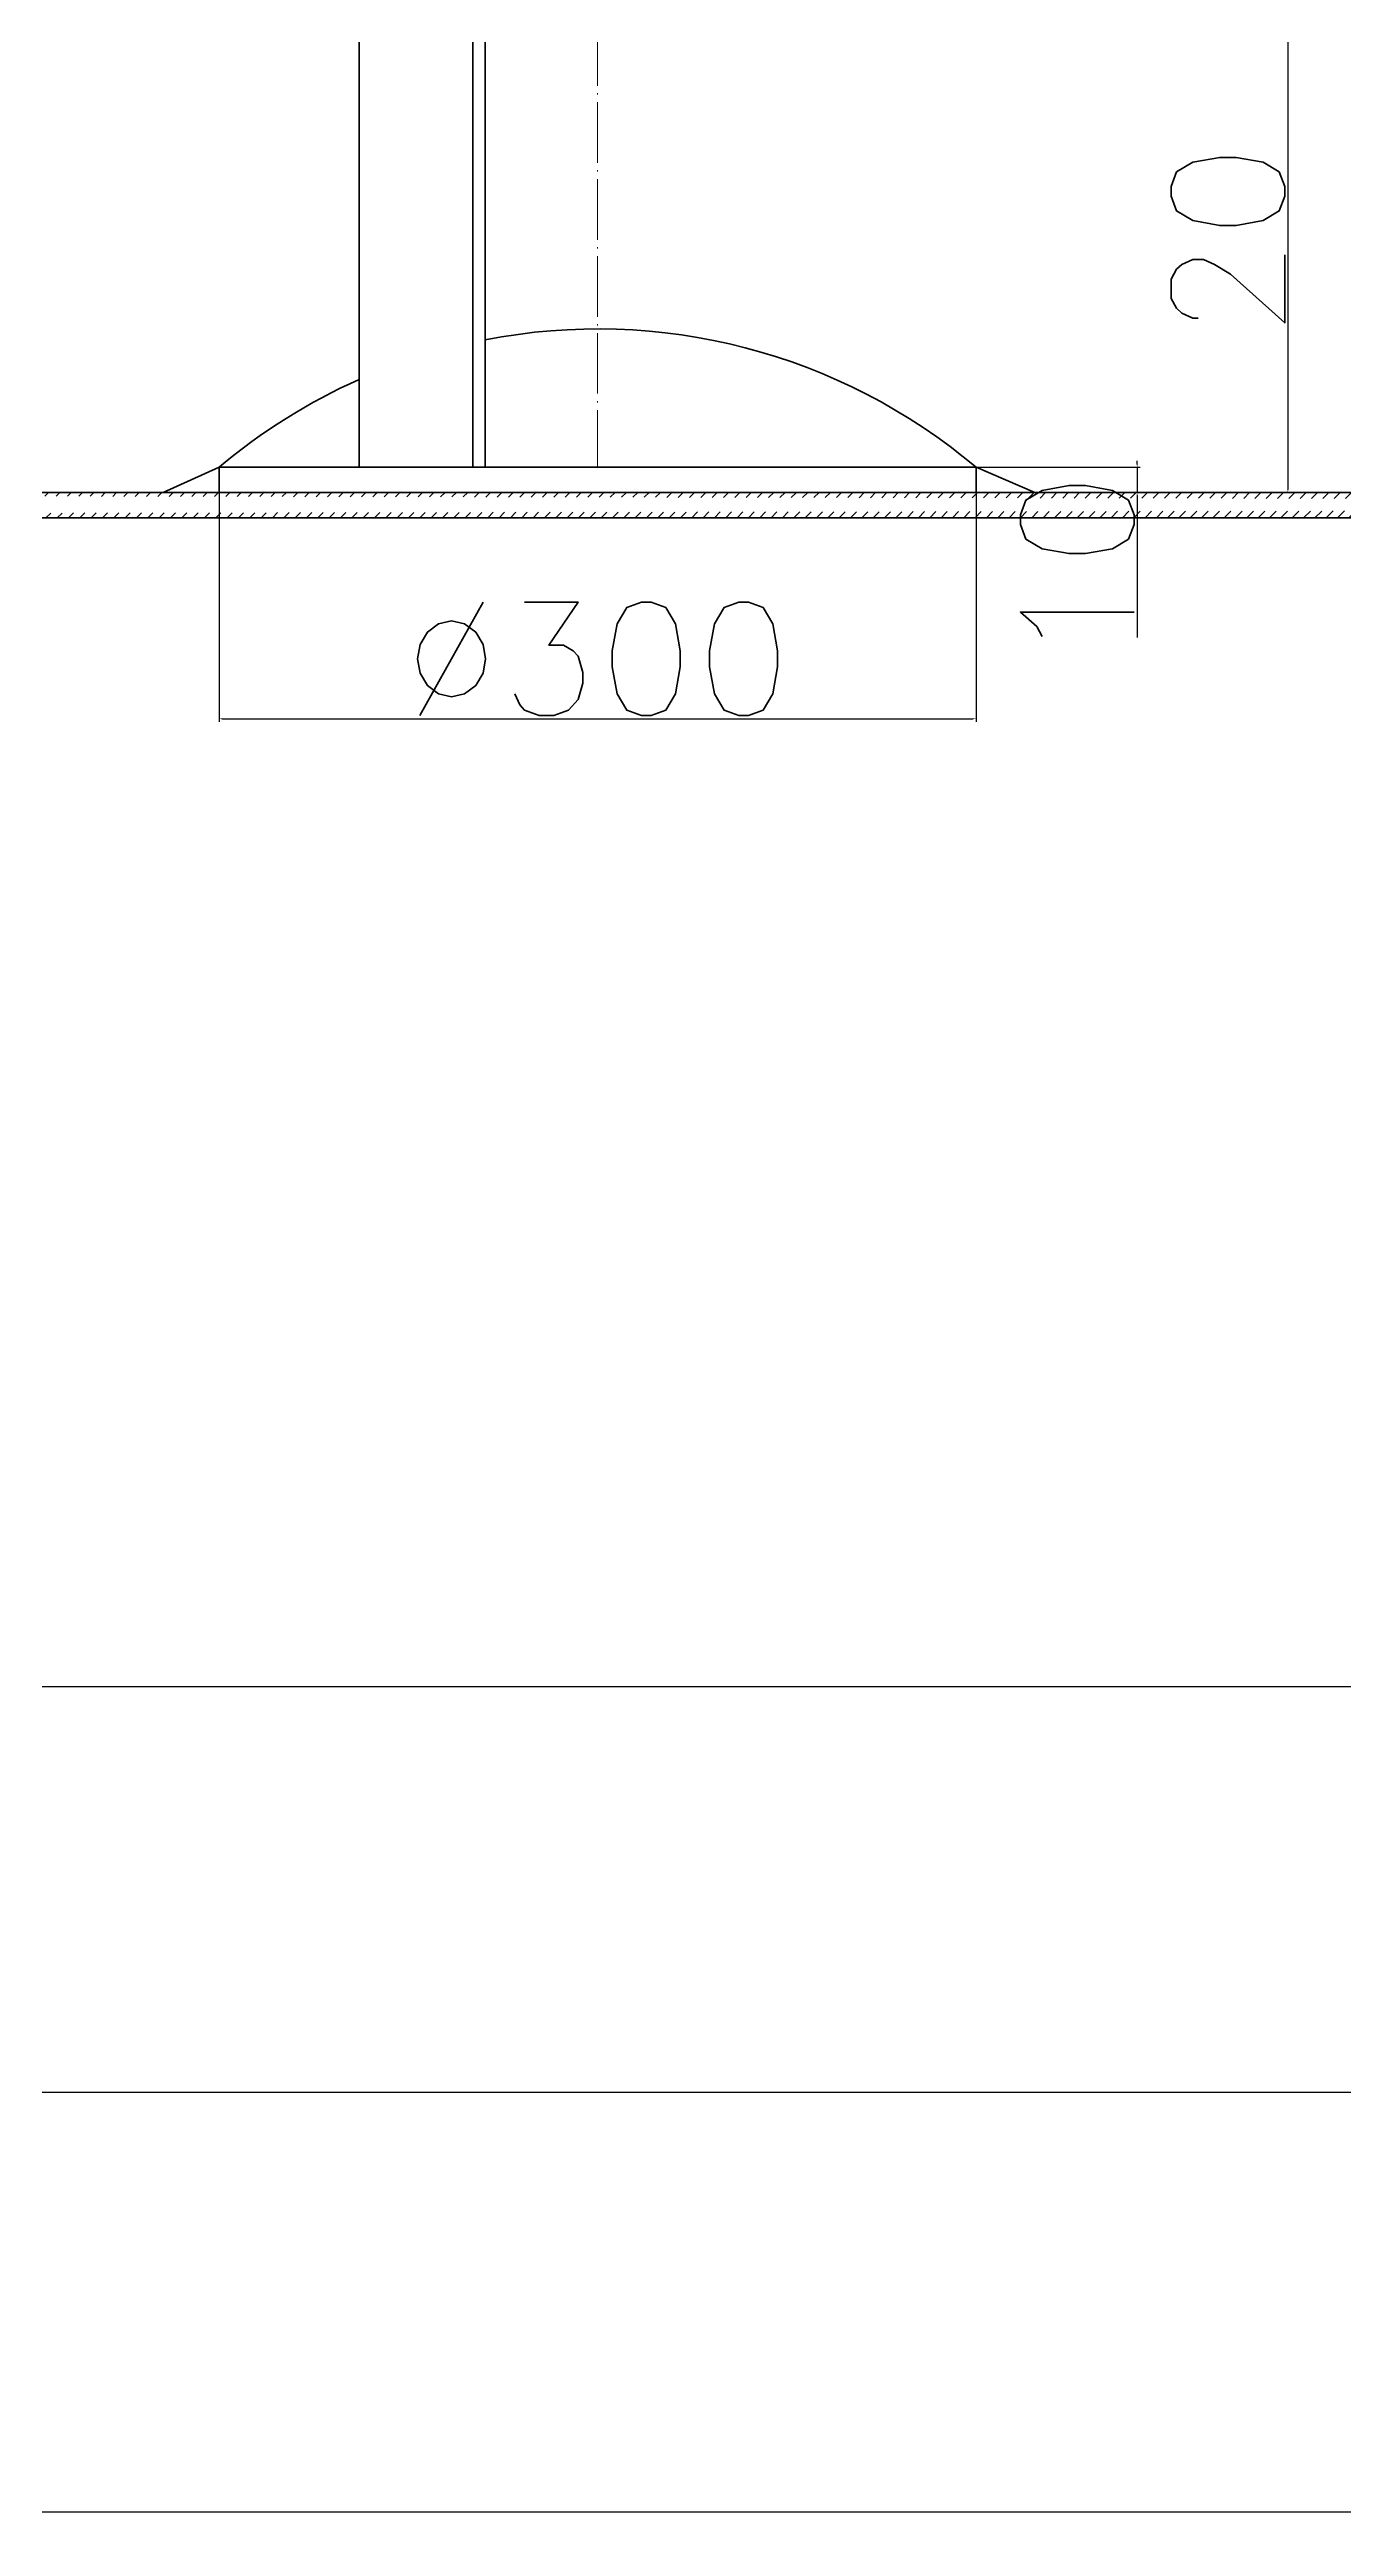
# Model space of a CAD drawing. Extents: x -11028 to 1475, y 2438 to 11279.
# Drawn here: x -7551 to -7038, y 6348 to 7329 of the extents above; entities that cross this region are included whole.
import ezdxf

# ---------------------------------------------------------------- set-up
doc = ezdxf.new("R2010")
doc.units = 0
doc.linetypes.add('ACAD_ISO04W100', pattern=[30.5, 24, -3, 0.5, -3])
doc.layers.get('DEFPOINTS').update_dxf_attribs({"linetype": 'CONTINUOUS', "lineweight": 13})
for name, color, linetype, lineweight in [('1粗实线', 3, 'CONTINUOUS', 40), ('2细实线', 7, 'CONTINUOUS', 25), ('3中心线', 30, 'ACAD_ISO04W100', 20)]:
    doc.layers.add(name, color=color, linetype=linetype, lineweight=lineweight)
doc.styles.add('ST3', font='txt.shx', dxfattribs={"height": 45, "bigfont": 'intecad.shx'})
doc.dimstyles.new('STANDARD$0', dxfattribs={"dimscale": 5, "dimtxt": 2.5, "dimasz": 2.5, "dimexe": 1.25, "dimexo": 0.625, "dimtad": 1, "dimdec": 4, "dimrnd": 1, "dimdsep": 46, "dimlunit": 6, "dimtxsty": 'Standard', "dimcen": -2.5, "dimadec": 0, "dimazin": 0, "dimtfac": 1, "dimtdec": 4, "dimtmove": 0, "dimatfit": 1, "dimfxl": 0, "dimtolj": 1, "dimtzin": 0, "dimarcsym": 0})

# ---------------------------------------------------------------- blocks, each defined once
blk = doc.blocks.new('*D78')
at = {"layer": '1粗实线', "color": 7, "linetype": 'ByBlock', "lineweight": -2}
for p, q in [((-3173.69, 7018.9), (-3173.69, 6679.56)), ((-9073.69, 6684.83), (-9073.69, 6679.56)), ((-9072.44, 6680.81), (-3174.94, 6680.81))]:
    blk.add_line(p, q, dxfattribs=at)
at = {"layer": '1粗实线', "color": 7, "linetype": 'ByBlock'}
for points in [[(-9072.44, 6681.02), (-9072.44, 6680.6), (-9073.69, 6680.81)], [(-3174.94, 6681.02), (-3174.94, 6680.6), (-3173.69, 6680.81)]]:
    blk.add_solid(points, dxfattribs=at)
at = {"layer": 'DEFPOINTS', "color": 0, "linetype": 'ByBlock'}
for p in [(-3173.69, 7018.9), (-9073.69, 6684.83), (-3173.69, 6680.81)]:
    blk.add_point(p, dxfattribs=at)
at = {"layer": '1粗实线', "color": 7, "linetype": 'ByBlock', "insert": (-6123.69, 6704.56), "char_height": 45, "attachment_point": 5, "style": 'ST3'}
blk.add_mtext('\\A1;5900', dxfattribs=at)
blk = doc.blocks.new('*D81')
at = {"layer": '2细实线', "color": 7, "linetype": 'ByBlock', "lineweight": -2}
for p, q in [((-7289.19, 7353.9), (-7058.88, 7353.9)), ((-7060.13, 7352.65), (-7060.13, 7155.15)), ((-7160.37, 7153.9), (-7058.88, 7153.9))]:
    blk.add_line(p, q, dxfattribs=at)
at = {"layer": '2细实线', "color": 7, "linetype": 'ByBlock'}
for points in [[(-7060.34, 7352.65), (-7059.93, 7352.65), (-7060.13, 7353.9)], [(-7060.34, 7155.15), (-7059.93, 7155.15), (-7060.13, 7153.9)]]:
    blk.add_solid(points, dxfattribs=at)
at = {"layer": 'DEFPOINTS', "color": 0, "linetype": 'ByBlock'}
for p in [(-7289.19, 7353.9), (-7160.37, 7153.9), (-7060.13, 7153.9)]:
    blk.add_point(p, dxfattribs=at)
at = {"layer": '2细实线', "color": 7, "linetype": 'ByBlock', "insert": (-7083.88, 7253.9), "char_height": 45, "attachment_point": 5, "rotation": 90, "style": 'ST3'}
blk.add_mtext('\\A1;20', dxfattribs=at)
blk = doc.blocks.new('*D82')
at = {"layer": '2细实线', "color": 7, "linetype": 'ByBlock', "lineweight": -2}
for p, q in [((-7483.69, 7153.9), (-7483.69, 7062.99)), ((-7183.69, 7153.9), (-7183.69, 7062.99)), ((-7482.44, 7064.24), (-7184.94, 7064.24))]:
    blk.add_line(p, q, dxfattribs=at)
at = {"layer": '2细实线', "color": 7, "linetype": 'ByBlock'}
for points in [[(-7482.44, 7064.45), (-7482.44, 7064.04), (-7483.69, 7064.24)], [(-7184.94, 7064.45), (-7184.94, 7064.04), (-7183.69, 7064.24)]]:
    blk.add_solid(points, dxfattribs=at)
at = {"layer": 'DEFPOINTS', "color": 0, "linetype": 'ByBlock'}
for p in [(-7483.69, 7153.9), (-7183.69, 7153.9), (-7183.69, 7064.24)]:
    blk.add_point(p, dxfattribs=at)
at = {"layer": '2细实线', "color": 7, "linetype": 'ByBlock', "insert": (-7333.69, 7087.99), "char_height": 45, "attachment_point": 5, "style": 'ST3'}
blk.add_mtext('\\A1;%%c300', dxfattribs=at)
blk = doc.blocks.new('*D83')
at = {"layer": '2细实线', "color": 7, "linetype": 'ByBlock', "lineweight": -2}
for p, q in [((-7119.85, 7165.15), (-7119.85, 7166.4)), ((-7242.47, 7163.9), (-7118.6, 7163.9)), ((-7119.85, 7163.9), (-7119.85, 7153.9)), ((-7242.47, 7153.9), (-7118.6, 7153.9)), ((-7119.85, 7152.65), (-7119.85, 7096.4))]:
    blk.add_line(p, q, dxfattribs=at)
at = {"layer": '2细实线', "color": 7, "linetype": 'ByBlock'}
for points in [[(-7120.06, 7165.15), (-7119.64, 7165.15), (-7119.85, 7163.9)], [(-7120.06, 7152.65), (-7119.64, 7152.65), (-7119.85, 7153.9)]]:
    blk.add_solid(points, dxfattribs=at)
at = {"layer": 'DEFPOINTS', "color": 0, "linetype": 'ByBlock'}
for p in [(-7242.47, 7163.9), (-7242.47, 7153.9), (-7119.85, 7153.9)]:
    blk.add_point(p, dxfattribs=at)
at = {"layer": '2细实线', "color": 7, "linetype": 'ByBlock', "insert": (-7143.6, 7123.9), "char_height": 45, "attachment_point": 5, "rotation": 90, "style": 'ST3'}
blk.add_mtext('\\A1;10', dxfattribs=at)
blk = doc.blocks.new('*D92')
at = {"layer": '2细实线', "color": 7, "linetype": 'ByBlock', "lineweight": -2}
for p, q in [((-2433.69, 7010.34), (-2433.69, 6518.8)), ((-9633.69, 6918.74), (-9633.69, 6518.8)), ((-9632.44, 6520.05), (-2434.94, 6520.05))]:
    blk.add_line(p, q, dxfattribs=at)
at = {"layer": '2细实线', "color": 7, "linetype": 'ByBlock'}
for points in [[(-9632.44, 6520.26), (-9632.44, 6519.85), (-9633.69, 6520.05)], [(-2434.94, 6520.26), (-2434.94, 6519.85), (-2433.69, 6520.05)]]:
    blk.add_solid(points, dxfattribs=at)
at = {"layer": 'DEFPOINTS', "color": 0, "linetype": 'ByBlock'}
for p in [(-2433.69, 7010.34), (-9633.69, 6918.74), (-2433.69, 6520.05)]:
    blk.add_point(p, dxfattribs=at)
at = {"layer": '2细实线', "color": 7, "linetype": 'ByBlock', "insert": (-6033.69, 6543.8), "char_height": 45, "attachment_point": 5, "style": 'ST3'}
blk.add_mtext('\\A1;7200', dxfattribs=at)
blk = doc.blocks.new('*D93')
at = {"layer": '2细实线', "color": 7, "linetype": 'ByBlock', "lineweight": -2}
for p, q in [((-10383.69, 8553.91), (-10383.69, 6352.51)), ((-1683.69, 8553.91), (-1683.69, 6352.51)), ((-10382.44, 6353.76), (-1684.94, 6353.76))]:
    blk.add_line(p, q, dxfattribs=at)
at = {"layer": '2细实线', "color": 7, "linetype": 'ByBlock'}
for points in [[(-10382.44, 6353.97), (-10382.44, 6353.55), (-10383.69, 6353.76)], [(-1684.94, 6353.97), (-1684.94, 6353.55), (-1683.69, 6353.76)]]:
    blk.add_solid(points, dxfattribs=at)
at = {"layer": 'DEFPOINTS', "color": 0, "linetype": 'ByBlock'}
for p in [(-10383.69, 8553.91), (-1683.69, 8553.91), (-1683.69, 6353.76)]:
    blk.add_point(p, dxfattribs=at)
at = {"layer": '2细实线', "color": 7, "linetype": 'ByBlock', "insert": (-6033.69, 6377.51), "char_height": 45, "attachment_point": 5, "style": 'ST3'}
blk.add_mtext('\\A1;~8700', dxfattribs=at)

msp = doc.modelspace()

# ---------------------------------------------------------------- hatches: boundary and pattern name
at = {"layer": '2细实线', "linetype": 'ByBlock'}
h = msp.add_hatch(dxfattribs=at)
h.set_pattern_fill('ANSI31', color=256, angle=90, style=0)
edge = h.paths.add_edge_path()
edge.add_line((-7374.18648, 10087.36585), (-7374.18648, 7353.90449))
edge.add_line((-7378.18648, 10042.13313), (-7378.18648, 7163.90449))
h = msp.add_hatch(dxfattribs=at)
h.set_pattern_fill('ANSI31', color=256, style=0)
edge = h.paths.add_edge_path()
edge.add_line((-8723.68648, 7143.90449), (-2771.75099, 7143.90449))
edge.add_line((-8385.33607, 7153.90449), (-2433.68648, 7153.90449))

# ---------------------------------------------------------------- linework, layer by layer
at = {"layer": '1粗实线'}
for p, q in [((-7378.18648, 10042.13313), (-7378.18648, 7163.90449)), ((-7428.18648, 7403.90449), (-7428.18648, 7163.90449)), ((-7383.18648, 7403.90449), (-7383.18648, 7163.90449))]:
    msp.add_line(p, q, dxfattribs=at)
at = {"layer": '1粗实线', "linetype": 'ByBlock'}
for p, q in [((-7483.68648, 7163.90449), (-7505.84865, 7153.90449)), ((-7483.68648, 7163.90449), (-7183.68648, 7163.90449)), ((-7483.68648, 7163.90449), (-7483.68648, 7153.90449)), ((-7183.68648, 7163.90449), (-7183.68648, 7153.90449)), ((-7183.68648, 7163.90449), (-7160.36623, 7153.90449)), ((-8385.33607, 7153.90449), (-2433.68648, 7153.90449)), ((-8723.68648, 7143.90449), (-2771.75099, 7143.90449))]:
    msp.add_line(p, q, dxfattribs=at)
for start, end in [(49.85612494, 101.02654302), (113.96426489, 130.14387506)]:
    msp.add_arc((-7333.68648, 6986.05036), 232.66304, start, end, dxfattribs=at)
at = {"layer": '3中心线'}
msp.add_line((-7333.68648, 10053.57042), (-7333.68648, 7163.90449), dxfattribs=at)

# ---------------------------------------------------------------- dimensions: what is measured, and where the dimension line sits
at = {"layer": '1粗实线', "linetype": 'ByBlock'}
dim = msp.add_linear_dim(base=(-3173.68648, 6680.81228), p1=(-9073.68648, 6684.83364), p2=(-3173.68648, 7018.90449), text='5900', dimstyle='STANDARD$0', override={"dimtxt": 0.5, "dimasz": 0.25, "dimexe": 0.25, "dimexo": 0, "dimgap": 0.25, "dimrnd": 0.0005, "dimtxsty": 'ST3', "dimcen": 2.5, "dimclrd": 7, "dimclre": 7, "dimclrt": 7}, dxfattribs=at)
dim.commit()
dim.dimension.update_dxf_attribs({"geometry": '*D78', "text_midpoint": (-6123.68648, 6704.56228)})
at = {"layer": '2细实线', "linetype": 'ByBlock'}
for base, p1, p2, text, picture, middle in [((-1683.68657, 6353.7598), (-10383.68638, 8553.90584), (-1683.68657, 8553.90584), '~8700', '*D93', (-6033.68648, 6377.5098)), ((-7183.68648, 7064.24346), (-7483.68648, 7153.90449), (-7183.68648, 7153.90449), '%%c300', '*D82', (-7333.68648, 7087.99346)), ((-2433.68648, 6520.05449), (-9633.68648, 6918.74407), (-2433.68648, 7010.33758), '7200', '*D92', (-6033.68648, 6543.80449))]:
    dim = msp.add_linear_dim(base=base, p1=p1, p2=p2, text=text, dimstyle='STANDARD$0', override={"dimtxt": 0.5, "dimasz": 0.25, "dimexe": 0.25, "dimexo": 0, "dimgap": 0.25, "dimrnd": 0.0005, "dimtxsty": 'ST3', "dimcen": 2.5, "dimclrd": 7, "dimclre": 7, "dimclrt": 7}, dxfattribs=at)
    dim.commit()
    dim.dimension.update_dxf_attribs({"geometry": picture, "text_midpoint": middle})
for base, p1, p2, text, picture, middle in [((-7060.1337, 7153.90449), (-7289.18648, 7353.90449), (-7160.36623, 7153.90449), '20', '*D81', (-7083.8837, 7253.90449)), ((-7119.84669, 7153.90449), (-7242.47163, 7163.90449), (-7242.47163, 7153.90449), '10', '*D83', (-7143.59669, 7123.90449))]:
    dim = msp.add_linear_dim(base=base, p1=p1, p2=p2, angle=90, text=text, dimstyle='STANDARD$0', override={"dimtxt": 0.5, "dimasz": 0.25, "dimexe": 0.25, "dimexo": 0, "dimgap": 0.25, "dimrnd": 0.0005, "dimtxsty": 'ST3', "dimcen": 2.5, "dimclrd": 7, "dimclre": 7, "dimclrt": 7}, dxfattribs=at)
    dim.commit()
    dim.dimension.update_dxf_attribs({"geometry": picture, "text_midpoint": middle})

doc.saveas('drawing.dxf')
